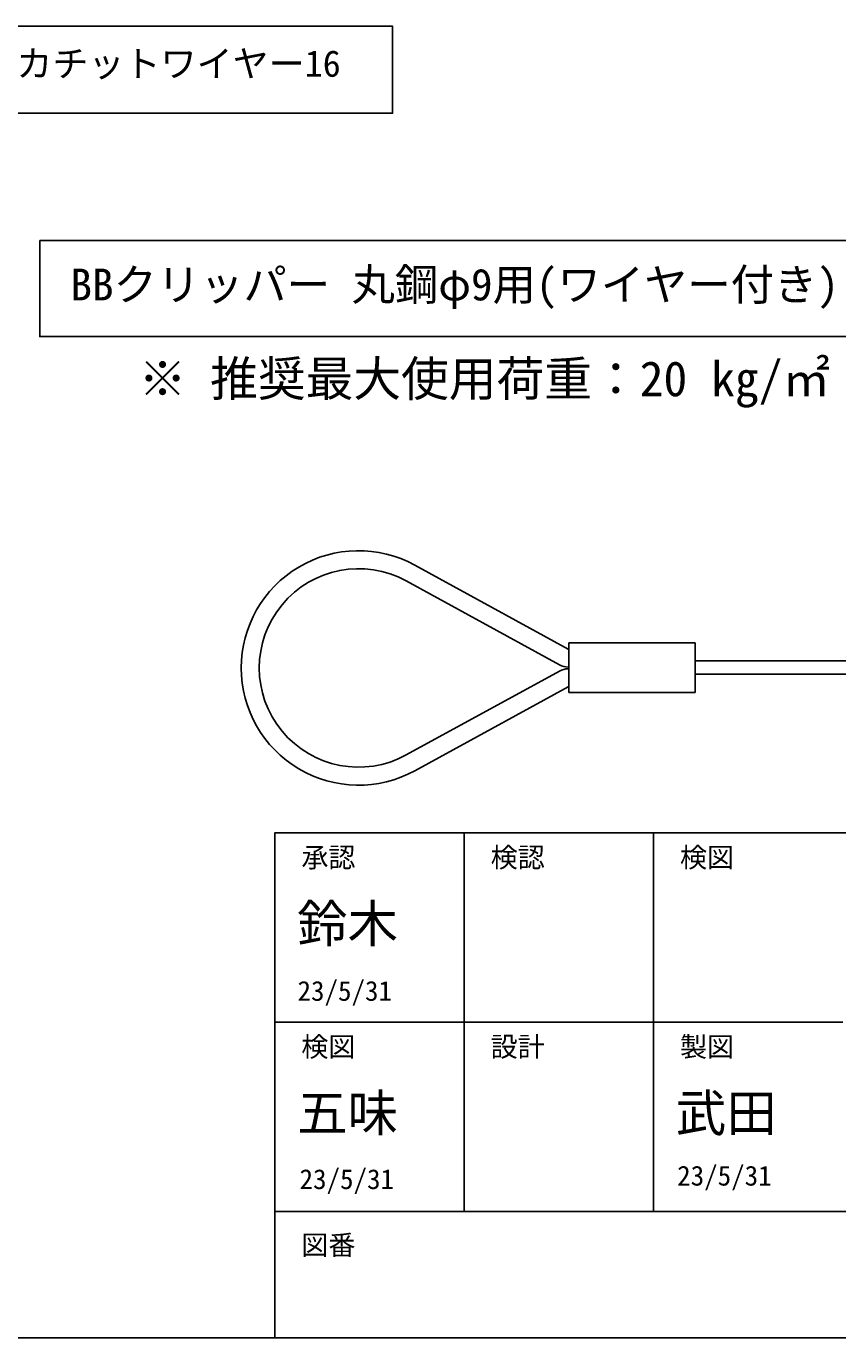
# Model space of a CAD drawing. Units: millimetres on the paper. Extents: x -142 to 140, y -98 to 97.
# Drawn here: x 15.8 to 60.8, y -97.6 to -24.9 of the extents above; entities that cross this region are included whole.
import ezdxf
from ezdxf.enums import TextEntityAlignment as Align

# ---------------------------------------------------------------- set-up
doc = ezdxf.new("R2010")
doc.units = ezdxf.units.MM
doc.layers.add('0-0_文字･図枠･寸法', color=7, linetype='Continuous')
doc.layers.add('0-4_BBクリッパー', color=7, linetype='Continuous')
doc.styles.add('ＭＳ ゴシック', font='')
doc.styles.get('ＭＳ ゴシック').set_extended_font_data('MS Gothic')

msp = doc.modelspace()

# ---------------------------------------------------------------- linework, layer by layer
at = {"layer": '0-0_文字･図枠･寸法'}
for p, q in [((40.06, -69.616), (40.06, -90.616)), ((50.56, -69.616), (50.56, -90.616)), ((61.06, -80.116), (29.56, -80.116)), ((139.56, -90.616), (29.56, -90.616)), ((-142.44, -97.616), (139.56, -97.616))]:
    msp.add_line(p, q, dxfattribs=at)
for points in [[(10.054, -24.882), (10.054, -29.709), (36.098, -29.709), (36.098, -24.882)], [(16.534, -36.77), (16.534, -42.089), (63.104, -42.089), (63.104, -36.77)]]:
    msp.add_lwpolyline(points, close=True, dxfattribs=at)
msp.add_lwpolyline([(139.56, -69.616), (29.56, -69.616), (29.56, -97.616)], dxfattribs=at)
at = {"layer": '0-4_BBクリッパー'}
for p, q in [((45.834, -59.419), (37.329, -54.764)), ((36.849, -55.641), (45.354, -60.296)), ((45.876, -59.419), (45.834, -59.419)), ((52.876, -59.073), (45.876, -59.073)), ((45.876, -61.823), (45.876, -59.073)), ((52.876, -61.823), (52.876, -59.073)), ((82.703, -60.073), (52.876, -60.073)), ((45.354, -60.642), (36.849, -65.297)), ((45.834, -60.419), (45.876, -60.419)), ((45.876, -60.519), (45.834, -60.519)), ((52.876, -60.823), (82.703, -60.823)), ((37.329, -66.174), (45.834, -61.519)), ((45.834, -61.519), (45.876, -61.519)), ((45.876, -61.823), (52.876, -61.823))]:
    msp.add_line(p, q, dxfattribs=at)
for centre, radius, start, end in [((34.207, -60.469), 6.503, 61.30861, 180), ((34.207, -60.469), 5.503, 61.30861, 298.69139), ((45.834, -59.419), 1, 241.30862, 270), ((34.207, -60.469), 6.503, 180, 298.69139), ((45.834, -61.519), 1, 90, 118.69138)]:
    msp.add_arc(centre, radius, start, end, dxfattribs=at)

# ---------------------------------------------------------------- texts
at = {"layer": '0-0_文字･図枠･寸法', "style": 'ＭＳ ゴシック'}
for s, height, p in [('BBカチットワイヤー16', 1.466, (13.234, -28.124)), ('BBクリッパー 丸鋼φ9用(ワイヤー付き)', 1.76, (18.229, -40.614)), ('※ 推奨最大使用荷重：20 kg/㎡', 1.94, (22.016, -45.981)), ('承認', 1.1, (31.034, -71.856)), ('検認', 1.1, (41.534, -71.856)), ('検図', 1.1, (52.034, -71.856)), ('鈴木', 2.053, (30.799, -76.291)), ('23/5/31', 1.1, (30.824, -79.259)), ('検図', 1.1, (31.034, -82.356)), ('設計', 1.1, (41.534, -82.356)), ('製図', 1.1, (52.034, -82.356)), ('五味', 2.053, (30.799, -86.791)), ('武田', 2.053, (51.799, -86.791)), ('23/5/31', 1.1, (51.878, -89.507)), ('23/5/31', 1.1, (30.937, -89.699)), ('図番', 1.1, (31.034, -93.354))]:
    msp.add_text(s, height=height, dxfattribs=at).set_placement(p, align=Align.BOTTOM_LEFT)

doc.saveas('drawing.dxf')
